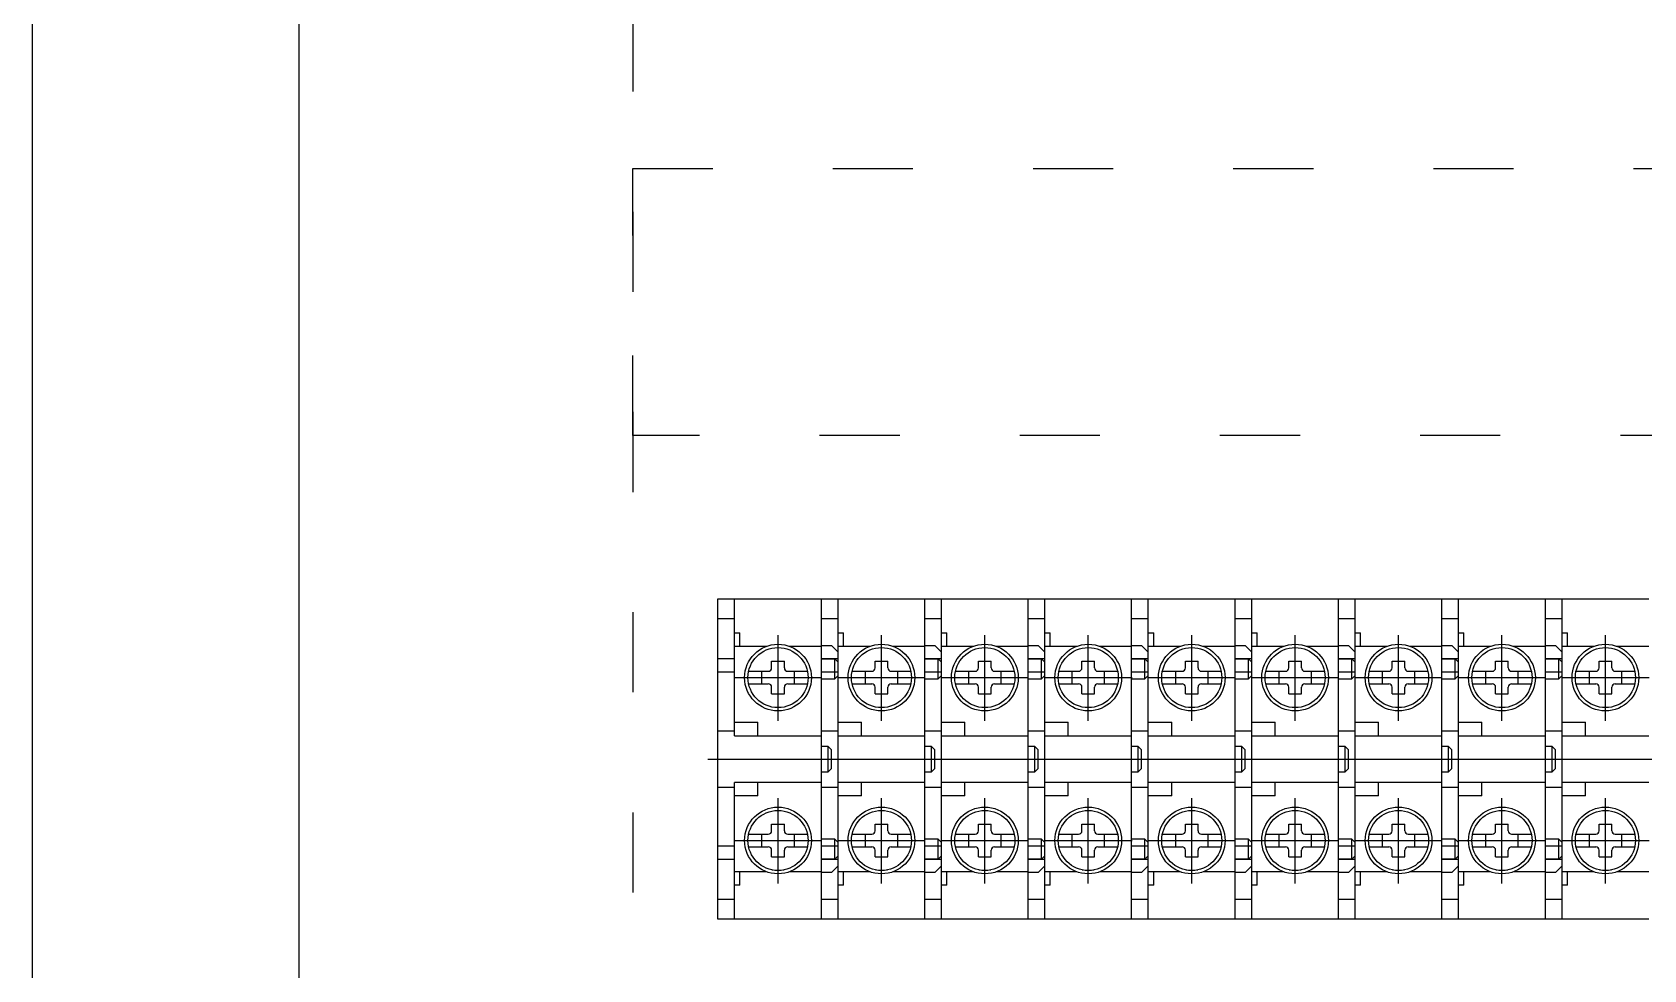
# Model space of a CAD drawing. Header units: millimetres. Extents: x 14879 to 38758, y -20740 to 1136.
# Drawn here: x 35722.1 to 35963.6, y -7524.4 to -7383.9 of the extents above; entities that cross this region are included whole.
import ezdxf

# ---------------------------------------------------------------- set-up
doc = ezdxf.new("R2010")
doc.units = ezdxf.units.MM
doc.linetypes.add('ACAD_ISO03W100', pattern=[30, 12, -18])
doc.linetypes.add('CENTER', pattern=[50.8, 31.75, -6.35, 6.35, -6.35])

msp = doc.modelspace()

# ---------------------------------------------------------------- linework, layer by layer
for p, q in [((35722.11, -5908.36), (35722.11, -7898.36)), ((35762.11, -7858.36), (35762.11, -5948.36))]:
    msp.add_line(p, q)
at = {"color": 3}
for p, q in [((35824.88, -7468.84), (35840.38, -7468.84)), ((35824.88, -7516.84), (35824.88, -7468.84)), ((35827.38, -7489.34), (35827.38, -7468.84)), ((35840.38, -7516.84), (35840.38, -7468.84)), ((35840.38, -7468.84), (35855.88, -7468.84)), ((35840.38, -7516.84), (35840.38, -7468.84)), ((35842.88, -7489.34), (35842.88, -7468.84)), ((35855.88, -7516.84), (35855.88, -7468.84)), ((35855.88, -7468.84), (35871.38, -7468.84)), ((35855.88, -7516.84), (35855.88, -7468.84)), ((35858.38, -7489.34), (35858.38, -7468.84)), ((35871.38, -7516.84), (35871.38, -7468.84)), ((35871.38, -7468.84), (35886.88, -7468.84)), ((35871.38, -7516.84), (35871.38, -7468.84)), ((35873.88, -7489.34), (35873.88, -7468.84)), ((35886.88, -7516.84), (35886.88, -7468.84)), ((35886.88, -7468.84), (35902.38, -7468.84)), ((35886.88, -7516.84), (35886.88, -7468.84)), ((35889.38, -7489.34), (35889.38, -7468.84)), ((35902.38, -7516.84), (35902.38, -7468.84)), ((35902.38, -7468.84), (35917.88, -7468.84)), ((35902.38, -7516.84), (35902.38, -7468.84)), ((35904.88, -7489.34), (35904.88, -7468.84)), ((35917.88, -7516.84), (35917.88, -7468.84)), ((35917.88, -7468.84), (35933.38, -7468.84)), ((35917.88, -7516.84), (35917.88, -7468.84)), ((35920.38, -7489.34), (35920.38, -7468.84)), ((35933.38, -7516.84), (35933.38, -7468.84)), ((35933.38, -7468.84), (35948.88, -7468.84)), ((35933.38, -7516.84), (35933.38, -7468.84)), ((35935.88, -7489.34), (35935.88, -7468.84)), ((35948.88, -7516.84), (35948.88, -7468.84)), ((35948.88, -7468.84), (35964.38, -7468.84)), ((35948.88, -7516.84), (35948.88, -7468.84)), ((35951.38, -7489.34), (35951.38, -7468.84)), ((35827.38, -7471.84), (35824.88, -7471.84)), ((35842.88, -7471.84), (35840.38, -7471.84)), ((35858.38, -7471.84), (35855.88, -7471.84)), ((35873.88, -7471.84), (35871.38, -7471.84)), ((35889.38, -7471.84), (35886.88, -7471.84)), ((35904.88, -7471.84), (35902.38, -7471.84)), ((35920.38, -7471.84), (35917.88, -7471.84)), ((35935.88, -7471.84), (35933.38, -7471.84)), ((35951.38, -7471.84), (35948.88, -7471.84)), ((35827.38, -7473.94), (35828.18, -7473.94)), ((35828.18, -7475.94), (35828.18, -7473.94)), ((35842.88, -7473.94), (35843.68, -7473.94)), ((35843.68, -7475.94), (35843.68, -7473.94)), ((35858.38, -7473.94), (35859.18, -7473.94)), ((35859.18, -7475.94), (35859.18, -7473.94)), ((35873.88, -7473.94), (35874.68, -7473.94)), ((35874.68, -7475.94), (35874.68, -7473.94)), ((35889.38, -7473.94), (35890.18, -7473.94)), ((35890.18, -7475.94), (35890.18, -7473.94)), ((35904.88, -7473.94), (35905.68, -7473.94)), ((35905.68, -7475.94), (35905.68, -7473.94)), ((35920.38, -7473.94), (35921.18, -7473.94)), ((35921.18, -7475.94), (35921.18, -7473.94)), ((35935.88, -7473.94), (35936.68, -7473.94)), ((35936.68, -7475.94), (35936.68, -7473.94)), ((35951.38, -7473.94), (35952.18, -7473.94)), ((35952.18, -7475.94), (35952.18, -7473.94)), ((35827.38, -7475.94), (35832.17, -7475.94)), ((35835.59, -7475.94), (35840.38, -7475.94)), ((35840.38, -7475.84), (35841.88, -7475.84)), ((35842.88, -7476.84), (35841.88, -7475.84)), ((35842.88, -7475.94), (35847.67, -7475.94)), ((35842.88, -7508.84), (35842.88, -7476.84)), ((35851.09, -7475.94), (35855.88, -7475.94)), ((35855.88, -7475.84), (35857.38, -7475.84)), ((35858.38, -7476.84), (35857.38, -7475.84)), ((35858.38, -7475.94), (35863.17, -7475.94)), ((35858.38, -7508.84), (35858.38, -7476.84)), ((35866.59, -7475.94), (35871.38, -7475.94)), ((35871.38, -7475.84), (35872.88, -7475.84)), ((35873.88, -7476.84), (35872.88, -7475.84)), ((35873.88, -7475.94), (35878.67, -7475.94)), ((35873.88, -7508.84), (35873.88, -7476.84)), ((35882.09, -7475.94), (35886.88, -7475.94)), ((35886.88, -7475.84), (35888.38, -7475.84)), ((35889.38, -7476.84), (35888.38, -7475.84)), ((35889.38, -7475.94), (35894.17, -7475.94)), ((35889.38, -7508.84), (35889.38, -7476.84)), ((35897.59, -7475.94), (35902.38, -7475.94)), ((35902.38, -7475.84), (35903.88, -7475.84)), ((35904.88, -7476.84), (35903.88, -7475.84)), ((35904.88, -7475.94), (35909.67, -7475.94)), ((35904.88, -7508.84), (35904.88, -7476.84)), ((35913.09, -7475.94), (35917.88, -7475.94)), ((35917.88, -7475.84), (35919.38, -7475.84)), ((35920.38, -7476.84), (35919.38, -7475.84)), ((35920.38, -7475.94), (35925.17, -7475.94)), ((35920.38, -7508.84), (35920.38, -7476.84)), ((35928.59, -7475.94), (35933.38, -7475.94)), ((35933.38, -7475.84), (35934.88, -7475.84)), ((35935.88, -7476.84), (35934.88, -7475.84)), ((35935.88, -7475.94), (35940.67, -7475.94)), ((35935.88, -7508.84), (35935.88, -7476.84)), ((35944.09, -7475.94), (35948.88, -7475.94)), ((35948.88, -7475.84), (35950.38, -7475.84)), ((35951.38, -7476.84), (35950.38, -7475.84)), ((35951.38, -7475.94), (35956.17, -7475.94)), ((35951.38, -7508.84), (35951.38, -7476.84)), ((35959.59, -7475.94), (35964.38, -7475.94)), ((35827.38, -7477.84), (35824.88, -7477.84)), ((35829.48, -7479.69), (35832.43, -7479.69)), ((35831.43, -7479.69), (35831.43, -7481.59)), ((35832.93, -7478.19), (35834.83, -7478.19)), ((35832.93, -7479.19), (35832.93, -7478.19)), ((35834.83, -7479.19), (35834.83, -7478.19)), ((35835.33, -7479.69), (35838.28, -7479.69)), ((35836.33, -7481.59), (35836.33, -7479.69)), ((35840.38, -7477.84), (35842.38, -7477.84)), ((35842.88, -7477.84), (35840.38, -7477.84)), ((35842.38, -7480.84), (35842.38, -7477.84)), ((35842.38, -7477.84), (35842.88, -7478.34)), ((35844.98, -7479.69), (35847.93, -7479.69)), ((35846.93, -7479.69), (35846.93, -7481.59)), ((35848.43, -7478.19), (35850.33, -7478.19)), ((35848.43, -7479.19), (35848.43, -7478.19)), ((35850.33, -7479.19), (35850.33, -7478.19)), ((35850.83, -7479.69), (35853.78, -7479.69)), ((35851.83, -7481.59), (35851.83, -7479.69)), ((35855.88, -7477.84), (35857.88, -7477.84)), ((35858.38, -7477.84), (35855.88, -7477.84)), ((35857.88, -7480.84), (35857.88, -7477.84)), ((35857.88, -7477.84), (35858.38, -7478.34)), ((35860.48, -7479.69), (35863.43, -7479.69)), ((35862.43, -7479.69), (35862.43, -7481.59)), ((35863.93, -7478.19), (35865.83, -7478.19)), ((35863.93, -7479.19), (35863.93, -7478.19)), ((35865.83, -7479.19), (35865.83, -7478.19)), ((35866.33, -7479.69), (35869.28, -7479.69)), ((35867.33, -7481.59), (35867.33, -7479.69)), ((35871.38, -7477.84), (35873.38, -7477.84)), ((35873.88, -7477.84), (35871.38, -7477.84)), ((35873.38, -7480.84), (35873.38, -7477.84)), ((35873.38, -7477.84), (35873.88, -7478.34)), ((35875.98, -7479.69), (35878.93, -7479.69)), ((35877.93, -7479.69), (35877.93, -7481.59)), ((35879.43, -7478.19), (35881.33, -7478.19)), ((35879.43, -7479.19), (35879.43, -7478.19)), ((35881.33, -7479.19), (35881.33, -7478.19)), ((35881.83, -7479.69), (35884.78, -7479.69)), ((35882.83, -7481.59), (35882.83, -7479.69)), ((35886.88, -7477.84), (35888.88, -7477.84)), ((35889.38, -7477.84), (35886.88, -7477.84)), ((35888.88, -7480.84), (35888.88, -7477.84)), ((35888.88, -7477.84), (35889.38, -7478.34)), ((35891.48, -7479.69), (35894.43, -7479.69)), ((35893.43, -7479.69), (35893.43, -7481.59)), ((35894.93, -7478.19), (35896.83, -7478.19)), ((35894.93, -7479.19), (35894.93, -7478.19)), ((35896.83, -7479.19), (35896.83, -7478.19)), ((35897.33, -7479.69), (35900.28, -7479.69)), ((35898.33, -7481.59), (35898.33, -7479.69)), ((35902.38, -7477.84), (35904.38, -7477.84)), ((35904.88, -7477.84), (35902.38, -7477.84)), ((35904.38, -7480.84), (35904.38, -7477.84)), ((35904.38, -7477.84), (35904.88, -7478.34)), ((35906.98, -7479.69), (35909.93, -7479.69)), ((35908.93, -7479.69), (35908.93, -7481.59)), ((35910.43, -7478.19), (35912.33, -7478.19)), ((35910.43, -7479.19), (35910.43, -7478.19)), ((35912.33, -7479.19), (35912.33, -7478.19)), ((35912.83, -7479.69), (35915.78, -7479.69)), ((35913.83, -7481.59), (35913.83, -7479.69)), ((35917.88, -7477.84), (35919.88, -7477.84)), ((35920.38, -7477.84), (35917.88, -7477.84)), ((35919.88, -7480.84), (35919.88, -7477.84)), ((35919.88, -7477.84), (35920.38, -7478.34)), ((35922.48, -7479.69), (35925.43, -7479.69)), ((35924.43, -7479.69), (35924.43, -7481.59)), ((35925.93, -7478.19), (35927.83, -7478.19)), ((35925.93, -7479.19), (35925.93, -7478.19)), ((35927.83, -7479.19), (35927.83, -7478.19)), ((35928.33, -7479.69), (35931.28, -7479.69)), ((35929.33, -7481.59), (35929.33, -7479.69)), ((35933.38, -7477.84), (35935.38, -7477.84)), ((35935.88, -7477.84), (35933.38, -7477.84)), ((35935.38, -7480.84), (35935.38, -7477.84)), ((35935.38, -7477.84), (35935.88, -7478.34)), ((35937.98, -7479.69), (35940.93, -7479.69)), ((35939.93, -7479.69), (35939.93, -7481.59)), ((35941.43, -7478.19), (35943.33, -7478.19)), ((35941.43, -7479.19), (35941.43, -7478.19)), ((35943.33, -7479.19), (35943.33, -7478.19)), ((35943.83, -7479.69), (35946.78, -7479.69)), ((35944.83, -7481.59), (35944.83, -7479.69)), ((35948.88, -7477.84), (35950.88, -7477.84)), ((35951.38, -7477.84), (35948.88, -7477.84)), ((35950.88, -7480.84), (35950.88, -7477.84)), ((35950.88, -7477.84), (35951.38, -7478.34)), ((35953.48, -7479.69), (35956.43, -7479.69)), ((35955.43, -7479.69), (35955.43, -7481.59)), ((35956.93, -7478.19), (35958.83, -7478.19)), ((35956.93, -7479.19), (35956.93, -7478.19)), ((35958.83, -7479.19), (35958.83, -7478.19)), ((35959.33, -7479.69), (35962.28, -7479.69)), ((35960.33, -7481.59), (35960.33, -7479.69)), ((35827.38, -7479.84), (35824.88, -7479.84)), ((35829.48, -7481.59), (35832.43, -7481.59)), ((35832.93, -7483.09), (35832.93, -7482.09)), ((35834.83, -7483.09), (35834.83, -7482.09)), ((35835.33, -7481.59), (35838.28, -7481.59)), ((35842.88, -7479.84), (35840.38, -7479.84)), ((35840.38, -7480.84), (35842.38, -7480.84)), ((35842.38, -7480.84), (35842.88, -7480.34)), ((35844.98, -7481.59), (35847.93, -7481.59)), ((35848.43, -7483.09), (35848.43, -7482.09)), ((35850.33, -7483.09), (35850.33, -7482.09)), ((35850.83, -7481.59), (35853.78, -7481.59)), ((35858.38, -7479.84), (35855.88, -7479.84)), ((35855.88, -7480.84), (35857.88, -7480.84)), ((35857.88, -7480.84), (35858.38, -7480.34)), ((35860.48, -7481.59), (35863.43, -7481.59)), ((35863.93, -7483.09), (35863.93, -7482.09)), ((35865.83, -7483.09), (35865.83, -7482.09)), ((35866.33, -7481.59), (35869.28, -7481.59)), ((35873.88, -7479.84), (35871.38, -7479.84)), ((35871.38, -7480.84), (35873.38, -7480.84)), ((35873.38, -7480.84), (35873.88, -7480.34)), ((35875.98, -7481.59), (35878.93, -7481.59)), ((35879.43, -7483.09), (35879.43, -7482.09)), ((35881.33, -7483.09), (35881.33, -7482.09)), ((35881.83, -7481.59), (35884.78, -7481.59)), ((35889.38, -7479.84), (35886.88, -7479.84)), ((35886.88, -7480.84), (35888.88, -7480.84)), ((35888.88, -7480.84), (35889.38, -7480.34)), ((35891.48, -7481.59), (35894.43, -7481.59)), ((35894.93, -7483.09), (35894.93, -7482.09)), ((35896.83, -7483.09), (35896.83, -7482.09)), ((35897.33, -7481.59), (35900.28, -7481.59)), ((35904.88, -7479.84), (35902.38, -7479.84)), ((35902.38, -7480.84), (35904.38, -7480.84)), ((35904.38, -7480.84), (35904.88, -7480.34)), ((35906.98, -7481.59), (35909.93, -7481.59)), ((35910.43, -7483.09), (35910.43, -7482.09)), ((35912.33, -7483.09), (35912.33, -7482.09)), ((35912.83, -7481.59), (35915.78, -7481.59)), ((35920.38, -7479.84), (35917.88, -7479.84)), ((35917.88, -7480.84), (35919.88, -7480.84)), ((35919.88, -7480.84), (35920.38, -7480.34)), ((35922.48, -7481.59), (35925.43, -7481.59)), ((35925.93, -7483.09), (35925.93, -7482.09)), ((35927.83, -7483.09), (35927.83, -7482.09)), ((35928.33, -7481.59), (35931.28, -7481.59)), ((35935.88, -7479.84), (35933.38, -7479.84)), ((35933.38, -7480.84), (35935.38, -7480.84)), ((35935.38, -7480.84), (35935.88, -7480.34)), ((35937.98, -7481.59), (35940.93, -7481.59)), ((35941.43, -7483.09), (35941.43, -7482.09)), ((35943.33, -7483.09), (35943.33, -7482.09)), ((35943.83, -7481.59), (35946.78, -7481.59)), ((35951.38, -7479.84), (35948.88, -7479.84)), ((35948.88, -7480.84), (35950.88, -7480.84)), ((35950.88, -7480.84), (35951.38, -7480.34)), ((35953.48, -7481.59), (35956.43, -7481.59)), ((35956.93, -7483.09), (35956.93, -7482.09)), ((35958.83, -7483.09), (35958.83, -7482.09)), ((35959.33, -7481.59), (35962.28, -7481.59)), ((35832.93, -7483.09), (35834.83, -7483.09)), ((35848.43, -7483.09), (35850.33, -7483.09)), ((35863.93, -7483.09), (35865.83, -7483.09)), ((35879.43, -7483.09), (35881.33, -7483.09)), ((35894.93, -7483.09), (35896.83, -7483.09)), ((35910.43, -7483.09), (35912.33, -7483.09)), ((35925.93, -7483.09), (35927.83, -7483.09)), ((35941.43, -7483.09), (35943.33, -7483.09)), ((35956.93, -7483.09), (35958.83, -7483.09)), ((35833.08, -7485.14), (35833.08, -7485.07)), ((35834.68, -7485.07), (35834.68, -7485.14)), ((35848.58, -7485.14), (35848.58, -7485.07)), ((35850.18, -7485.07), (35850.18, -7485.14)), ((35864.08, -7485.14), (35864.08, -7485.07)), ((35865.68, -7485.07), (35865.68, -7485.14)), ((35879.58, -7485.14), (35879.58, -7485.07)), ((35881.18, -7485.07), (35881.18, -7485.14)), ((35895.08, -7485.14), (35895.08, -7485.07)), ((35896.68, -7485.07), (35896.68, -7485.14)), ((35910.58, -7485.14), (35910.58, -7485.07)), ((35912.18, -7485.07), (35912.18, -7485.14)), ((35926.08, -7485.14), (35926.08, -7485.07)), ((35927.68, -7485.07), (35927.68, -7485.14)), ((35941.58, -7485.14), (35941.58, -7485.07)), ((35943.18, -7485.07), (35943.18, -7485.14)), ((35957.08, -7485.14), (35957.08, -7485.07)), ((35958.68, -7485.07), (35958.68, -7485.14)), ((35827.38, -7488.64), (35824.88, -7488.64)), ((35827.38, -7487.34), (35830.88, -7487.34)), ((35827.38, -7489.34), (35840.38, -7489.34)), ((35830.88, -7489.34), (35830.88, -7487.34)), ((35842.88, -7488.64), (35840.38, -7488.64)), ((35842.88, -7487.34), (35846.38, -7487.34)), ((35842.88, -7489.34), (35855.88, -7489.34)), ((35846.38, -7489.34), (35846.38, -7487.34)), ((35858.38, -7488.64), (35855.88, -7488.64)), ((35858.38, -7487.34), (35861.88, -7487.34)), ((35858.38, -7489.34), (35871.38, -7489.34)), ((35861.88, -7489.34), (35861.88, -7487.34)), ((35873.88, -7488.64), (35871.38, -7488.64)), ((35873.88, -7487.34), (35877.38, -7487.34)), ((35873.88, -7489.34), (35886.88, -7489.34)), ((35877.38, -7489.34), (35877.38, -7487.34)), ((35889.38, -7488.64), (35886.88, -7488.64)), ((35889.38, -7487.34), (35892.88, -7487.34)), ((35889.38, -7489.34), (35902.38, -7489.34)), ((35892.88, -7489.34), (35892.88, -7487.34)), ((35904.88, -7488.64), (35902.38, -7488.64)), ((35904.88, -7487.34), (35908.38, -7487.34)), ((35904.88, -7489.34), (35917.88, -7489.34)), ((35908.38, -7489.34), (35908.38, -7487.34)), ((35920.38, -7488.64), (35917.88, -7488.64)), ((35920.38, -7487.34), (35923.88, -7487.34)), ((35920.38, -7489.34), (35933.38, -7489.34)), ((35923.88, -7489.34), (35923.88, -7487.34)), ((35935.88, -7488.64), (35933.38, -7488.64)), ((35935.88, -7487.34), (35939.38, -7487.34)), ((35935.88, -7489.34), (35948.88, -7489.34)), ((35939.38, -7489.34), (35939.38, -7487.34)), ((35951.38, -7488.64), (35948.88, -7488.64)), ((35951.38, -7487.34), (35954.88, -7487.34)), ((35951.38, -7489.34), (35964.38, -7489.34)), ((35954.88, -7489.34), (35954.88, -7487.34)), ((35841.38, -7490.94), (35840.38, -7490.94)), ((35841.38, -7494.74), (35841.38, -7490.94)), ((35841.38, -7490.94), (35841.88, -7491.44)), ((35841.88, -7494.24), (35841.88, -7491.44)), ((35856.88, -7490.94), (35855.88, -7490.94)), ((35856.88, -7494.74), (35856.88, -7490.94)), ((35856.88, -7490.94), (35857.38, -7491.44)), ((35857.38, -7494.24), (35857.38, -7491.44)), ((35872.38, -7490.94), (35871.38, -7490.94)), ((35872.38, -7494.74), (35872.38, -7490.94)), ((35872.38, -7490.94), (35872.88, -7491.44)), ((35872.88, -7494.24), (35872.88, -7491.44)), ((35887.88, -7490.94), (35886.88, -7490.94)), ((35887.88, -7494.74), (35887.88, -7490.94)), ((35887.88, -7490.94), (35888.38, -7491.44)), ((35888.38, -7494.24), (35888.38, -7491.44)), ((35903.38, -7490.94), (35902.38, -7490.94)), ((35903.38, -7494.74), (35903.38, -7490.94)), ((35903.38, -7490.94), (35903.88, -7491.44)), ((35903.88, -7494.24), (35903.88, -7491.44)), ((35918.88, -7490.94), (35917.88, -7490.94)), ((35918.88, -7494.74), (35918.88, -7490.94)), ((35918.88, -7490.94), (35919.38, -7491.44)), ((35919.38, -7494.24), (35919.38, -7491.44)), ((35934.38, -7490.94), (35933.38, -7490.94)), ((35934.38, -7494.74), (35934.38, -7490.94)), ((35934.38, -7490.94), (35934.88, -7491.44)), ((35934.88, -7494.24), (35934.88, -7491.44)), ((35949.88, -7490.94), (35948.88, -7490.94)), ((35949.88, -7494.74), (35949.88, -7490.94)), ((35949.88, -7490.94), (35950.38, -7491.44)), ((35950.38, -7494.24), (35950.38, -7491.44)), ((35841.88, -7494.24), (35841.38, -7494.74)), ((35857.38, -7494.24), (35856.88, -7494.74)), ((35872.88, -7494.24), (35872.38, -7494.74)), ((35888.38, -7494.24), (35887.88, -7494.74)), ((35903.88, -7494.24), (35903.38, -7494.74)), ((35919.38, -7494.24), (35918.88, -7494.74)), ((35934.88, -7494.24), (35934.38, -7494.74)), ((35950.38, -7494.24), (35949.88, -7494.74)), ((35840.38, -7496.34), (35827.38, -7496.34)), ((35827.38, -7516.84), (35827.38, -7496.34)), ((35830.88, -7498.34), (35830.88, -7496.34)), ((35840.38, -7494.74), (35841.38, -7494.74)), ((35855.88, -7496.34), (35842.88, -7496.34)), ((35842.88, -7516.84), (35842.88, -7496.34)), ((35846.38, -7498.34), (35846.38, -7496.34)), ((35855.88, -7494.74), (35856.88, -7494.74)), ((35871.38, -7496.34), (35858.38, -7496.34)), ((35858.38, -7516.84), (35858.38, -7496.34)), ((35861.88, -7498.34), (35861.88, -7496.34)), ((35871.38, -7494.74), (35872.38, -7494.74)), ((35886.88, -7496.34), (35873.88, -7496.34)), ((35873.88, -7516.84), (35873.88, -7496.34)), ((35877.38, -7498.34), (35877.38, -7496.34)), ((35886.88, -7494.74), (35887.88, -7494.74)), ((35902.38, -7496.34), (35889.38, -7496.34)), ((35889.38, -7516.84), (35889.38, -7496.34)), ((35892.88, -7498.34), (35892.88, -7496.34)), ((35902.38, -7494.74), (35903.38, -7494.74)), ((35917.88, -7496.34), (35904.88, -7496.34)), ((35904.88, -7516.84), (35904.88, -7496.34)), ((35908.38, -7498.34), (35908.38, -7496.34)), ((35917.88, -7494.74), (35918.88, -7494.74)), ((35933.38, -7496.34), (35920.38, -7496.34)), ((35920.38, -7516.84), (35920.38, -7496.34)), ((35923.88, -7498.34), (35923.88, -7496.34)), ((35933.38, -7494.74), (35934.38, -7494.74)), ((35948.88, -7496.34), (35935.88, -7496.34)), ((35935.88, -7516.84), (35935.88, -7496.34)), ((35939.38, -7498.34), (35939.38, -7496.34)), ((35948.88, -7494.74), (35949.88, -7494.74)), ((35964.38, -7496.34), (35951.38, -7496.34)), ((35951.38, -7516.84), (35951.38, -7496.34)), ((35954.88, -7498.34), (35954.88, -7496.34)), ((35824.88, -7497.04), (35827.38, -7497.04)), ((35830.88, -7498.34), (35827.38, -7498.34)), ((35840.38, -7497.04), (35842.88, -7497.04)), ((35846.38, -7498.34), (35842.88, -7498.34)), ((35855.88, -7497.04), (35858.38, -7497.04)), ((35861.88, -7498.34), (35858.38, -7498.34)), ((35871.38, -7497.04), (35873.88, -7497.04)), ((35877.38, -7498.34), (35873.88, -7498.34)), ((35886.88, -7497.04), (35889.38, -7497.04)), ((35892.88, -7498.34), (35889.38, -7498.34)), ((35902.38, -7497.04), (35904.88, -7497.04)), ((35908.38, -7498.34), (35904.88, -7498.34)), ((35917.88, -7497.04), (35920.38, -7497.04)), ((35923.88, -7498.34), (35920.38, -7498.34)), ((35933.38, -7497.04), (35935.88, -7497.04)), ((35939.38, -7498.34), (35935.88, -7498.34)), ((35948.88, -7497.04), (35951.38, -7497.04)), ((35954.88, -7498.34), (35951.38, -7498.34)), ((35832.93, -7502.59), (35834.83, -7502.59)), ((35832.93, -7503.59), (35832.93, -7502.59)), ((35834.83, -7503.59), (35834.83, -7502.59)), ((35848.43, -7502.59), (35850.33, -7502.59)), ((35848.43, -7503.59), (35848.43, -7502.59)), ((35850.33, -7503.59), (35850.33, -7502.59)), ((35863.93, -7502.59), (35865.83, -7502.59)), ((35863.93, -7503.59), (35863.93, -7502.59)), ((35865.83, -7503.59), (35865.83, -7502.59)), ((35879.43, -7502.59), (35881.33, -7502.59)), ((35879.43, -7503.59), (35879.43, -7502.59)), ((35881.33, -7503.59), (35881.33, -7502.59)), ((35894.93, -7502.59), (35896.83, -7502.59)), ((35894.93, -7503.59), (35894.93, -7502.59)), ((35896.83, -7503.59), (35896.83, -7502.59)), ((35910.43, -7502.59), (35912.33, -7502.59)), ((35910.43, -7503.59), (35910.43, -7502.59)), ((35912.33, -7503.59), (35912.33, -7502.59)), ((35925.93, -7502.59), (35927.83, -7502.59)), ((35925.93, -7503.59), (35925.93, -7502.59)), ((35927.83, -7503.59), (35927.83, -7502.59)), ((35941.43, -7502.59), (35943.33, -7502.59)), ((35941.43, -7503.59), (35941.43, -7502.59)), ((35943.33, -7503.59), (35943.33, -7502.59)), ((35956.93, -7502.59), (35958.83, -7502.59)), ((35956.93, -7503.59), (35956.93, -7502.59)), ((35958.83, -7503.59), (35958.83, -7502.59)), ((35824.88, -7505.84), (35827.38, -7505.84)), ((35829.48, -7504.09), (35832.43, -7504.09)), ((35829.48, -7505.99), (35832.43, -7505.99)), ((35831.43, -7504.09), (35831.43, -7505.99)), ((35835.33, -7504.09), (35838.28, -7504.09)), ((35835.33, -7505.99), (35838.28, -7505.99)), ((35836.33, -7505.99), (35836.33, -7504.09)), ((35842.38, -7504.84), (35840.38, -7504.84)), ((35840.38, -7505.84), (35842.88, -7505.84)), ((35842.38, -7507.84), (35842.38, -7504.84)), ((35842.88, -7505.34), (35842.38, -7504.84)), ((35844.98, -7504.09), (35847.93, -7504.09)), ((35844.98, -7505.99), (35847.93, -7505.99)), ((35846.93, -7504.09), (35846.93, -7505.99)), ((35850.83, -7504.09), (35853.78, -7504.09)), ((35850.83, -7505.99), (35853.78, -7505.99)), ((35851.83, -7505.99), (35851.83, -7504.09)), ((35857.88, -7504.84), (35855.88, -7504.84)), ((35855.88, -7505.84), (35858.38, -7505.84)), ((35857.88, -7507.84), (35857.88, -7504.84)), ((35858.38, -7505.34), (35857.88, -7504.84)), ((35860.48, -7504.09), (35863.43, -7504.09)), ((35860.48, -7505.99), (35863.43, -7505.99)), ((35862.43, -7504.09), (35862.43, -7505.99)), ((35866.33, -7504.09), (35869.28, -7504.09)), ((35866.33, -7505.99), (35869.28, -7505.99)), ((35867.33, -7505.99), (35867.33, -7504.09)), ((35873.38, -7504.84), (35871.38, -7504.84)), ((35871.38, -7505.84), (35873.88, -7505.84)), ((35873.38, -7507.84), (35873.38, -7504.84)), ((35873.88, -7505.34), (35873.38, -7504.84)), ((35875.98, -7504.09), (35878.93, -7504.09)), ((35875.98, -7505.99), (35878.93, -7505.99)), ((35877.93, -7504.09), (35877.93, -7505.99)), ((35881.83, -7504.09), (35884.78, -7504.09)), ((35881.83, -7505.99), (35884.78, -7505.99)), ((35882.83, -7505.99), (35882.83, -7504.09)), ((35888.88, -7504.84), (35886.88, -7504.84)), ((35886.88, -7505.84), (35889.38, -7505.84)), ((35888.88, -7507.84), (35888.88, -7504.84)), ((35889.38, -7505.34), (35888.88, -7504.84)), ((35891.48, -7504.09), (35894.43, -7504.09)), ((35891.48, -7505.99), (35894.43, -7505.99)), ((35893.43, -7504.09), (35893.43, -7505.99)), ((35897.33, -7504.09), (35900.28, -7504.09)), ((35897.33, -7505.99), (35900.28, -7505.99)), ((35898.33, -7505.99), (35898.33, -7504.09)), ((35904.38, -7504.84), (35902.38, -7504.84)), ((35902.38, -7505.84), (35904.88, -7505.84)), ((35904.38, -7507.84), (35904.38, -7504.84)), ((35904.88, -7505.34), (35904.38, -7504.84)), ((35906.98, -7504.09), (35909.93, -7504.09)), ((35906.98, -7505.99), (35909.93, -7505.99)), ((35908.93, -7504.09), (35908.93, -7505.99)), ((35912.83, -7504.09), (35915.78, -7504.09)), ((35912.83, -7505.99), (35915.78, -7505.99)), ((35913.83, -7505.99), (35913.83, -7504.09)), ((35919.88, -7504.84), (35917.88, -7504.84)), ((35917.88, -7505.84), (35920.38, -7505.84)), ((35919.88, -7507.84), (35919.88, -7504.84)), ((35920.38, -7505.34), (35919.88, -7504.84)), ((35922.48, -7504.09), (35925.43, -7504.09)), ((35922.48, -7505.99), (35925.43, -7505.99)), ((35924.43, -7504.09), (35924.43, -7505.99)), ((35928.33, -7504.09), (35931.28, -7504.09)), ((35928.33, -7505.99), (35931.28, -7505.99)), ((35929.33, -7505.99), (35929.33, -7504.09)), ((35935.38, -7504.84), (35933.38, -7504.84)), ((35933.38, -7505.84), (35935.88, -7505.84)), ((35935.38, -7507.84), (35935.38, -7504.84)), ((35935.88, -7505.34), (35935.38, -7504.84)), ((35937.98, -7504.09), (35940.93, -7504.09)), ((35937.98, -7505.99), (35940.93, -7505.99)), ((35939.93, -7504.09), (35939.93, -7505.99)), ((35943.83, -7504.09), (35946.78, -7504.09)), ((35943.83, -7505.99), (35946.78, -7505.99)), ((35944.83, -7505.99), (35944.83, -7504.09)), ((35950.88, -7504.84), (35948.88, -7504.84)), ((35948.88, -7505.84), (35951.38, -7505.84)), ((35950.88, -7507.84), (35950.88, -7504.84)), ((35951.38, -7505.34), (35950.88, -7504.84)), ((35953.48, -7504.09), (35956.43, -7504.09)), ((35953.48, -7505.99), (35956.43, -7505.99)), ((35955.43, -7504.09), (35955.43, -7505.99)), ((35959.33, -7504.09), (35962.28, -7504.09)), ((35959.33, -7505.99), (35962.28, -7505.99)), ((35960.33, -7505.99), (35960.33, -7504.09)), ((35824.88, -7507.84), (35827.38, -7507.84)), ((35832.93, -7507.49), (35832.93, -7506.49)), ((35832.93, -7507.49), (35834.83, -7507.49)), ((35834.83, -7507.49), (35834.83, -7506.49)), ((35842.38, -7507.84), (35840.38, -7507.84)), ((35840.38, -7507.84), (35842.88, -7507.84)), ((35842.88, -7507.34), (35842.38, -7507.84)), ((35848.43, -7507.49), (35848.43, -7506.49)), ((35848.43, -7507.49), (35850.33, -7507.49)), ((35850.33, -7507.49), (35850.33, -7506.49)), ((35857.88, -7507.84), (35855.88, -7507.84)), ((35855.88, -7507.84), (35858.38, -7507.84)), ((35858.38, -7507.34), (35857.88, -7507.84)), ((35863.93, -7507.49), (35863.93, -7506.49)), ((35863.93, -7507.49), (35865.83, -7507.49)), ((35865.83, -7507.49), (35865.83, -7506.49)), ((35873.38, -7507.84), (35871.38, -7507.84)), ((35871.38, -7507.84), (35873.88, -7507.84)), ((35873.88, -7507.34), (35873.38, -7507.84)), ((35879.43, -7507.49), (35879.43, -7506.49)), ((35879.43, -7507.49), (35881.33, -7507.49)), ((35881.33, -7507.49), (35881.33, -7506.49)), ((35888.88, -7507.84), (35886.88, -7507.84)), ((35886.88, -7507.84), (35889.38, -7507.84)), ((35889.38, -7507.34), (35888.88, -7507.84)), ((35894.93, -7507.49), (35894.93, -7506.49)), ((35894.93, -7507.49), (35896.83, -7507.49)), ((35896.83, -7507.49), (35896.83, -7506.49)), ((35904.38, -7507.84), (35902.38, -7507.84)), ((35902.38, -7507.84), (35904.88, -7507.84)), ((35904.88, -7507.34), (35904.38, -7507.84)), ((35910.43, -7507.49), (35910.43, -7506.49)), ((35910.43, -7507.49), (35912.33, -7507.49)), ((35912.33, -7507.49), (35912.33, -7506.49)), ((35919.88, -7507.84), (35917.88, -7507.84)), ((35917.88, -7507.84), (35920.38, -7507.84)), ((35920.38, -7507.34), (35919.88, -7507.84)), ((35925.93, -7507.49), (35925.93, -7506.49)), ((35925.93, -7507.49), (35927.83, -7507.49)), ((35927.83, -7507.49), (35927.83, -7506.49)), ((35935.38, -7507.84), (35933.38, -7507.84)), ((35933.38, -7507.84), (35935.88, -7507.84)), ((35935.88, -7507.34), (35935.38, -7507.84)), ((35941.43, -7507.49), (35941.43, -7506.49)), ((35941.43, -7507.49), (35943.33, -7507.49)), ((35943.33, -7507.49), (35943.33, -7506.49)), ((35950.88, -7507.84), (35948.88, -7507.84)), ((35948.88, -7507.84), (35951.38, -7507.84)), ((35951.38, -7507.34), (35950.88, -7507.84)), ((35956.93, -7507.49), (35956.93, -7506.49)), ((35956.93, -7507.49), (35958.83, -7507.49)), ((35958.83, -7507.49), (35958.83, -7506.49)), ((35832.17, -7509.74), (35827.38, -7509.74)), ((35828.18, -7511.74), (35828.18, -7509.74)), ((35833.08, -7509.54), (35833.08, -7509.47)), ((35834.68, -7509.47), (35834.68, -7509.54)), ((35840.38, -7509.74), (35835.59, -7509.74)), ((35841.88, -7509.84), (35840.38, -7509.84)), ((35841.88, -7509.84), (35842.88, -7508.84)), ((35847.67, -7509.74), (35842.88, -7509.74)), ((35843.68, -7511.74), (35843.68, -7509.74)), ((35848.58, -7509.54), (35848.58, -7509.47)), ((35850.18, -7509.47), (35850.18, -7509.54)), ((35855.88, -7509.74), (35851.09, -7509.74)), ((35857.38, -7509.84), (35855.88, -7509.84)), ((35857.38, -7509.84), (35858.38, -7508.84)), ((35863.17, -7509.74), (35858.38, -7509.74)), ((35859.18, -7511.74), (35859.18, -7509.74)), ((35864.08, -7509.54), (35864.08, -7509.47)), ((35865.68, -7509.47), (35865.68, -7509.54)), ((35871.38, -7509.74), (35866.59, -7509.74)), ((35872.88, -7509.84), (35871.38, -7509.84)), ((35872.88, -7509.84), (35873.88, -7508.84)), ((35878.67, -7509.74), (35873.88, -7509.74)), ((35874.68, -7511.74), (35874.68, -7509.74)), ((35879.58, -7509.54), (35879.58, -7509.47)), ((35881.18, -7509.47), (35881.18, -7509.54)), ((35886.88, -7509.74), (35882.09, -7509.74)), ((35888.38, -7509.84), (35886.88, -7509.84)), ((35888.38, -7509.84), (35889.38, -7508.84)), ((35894.17, -7509.74), (35889.38, -7509.74)), ((35890.18, -7511.74), (35890.18, -7509.74)), ((35895.08, -7509.54), (35895.08, -7509.47)), ((35896.68, -7509.47), (35896.68, -7509.54)), ((35902.38, -7509.74), (35897.59, -7509.74)), ((35903.88, -7509.84), (35902.38, -7509.84)), ((35903.88, -7509.84), (35904.88, -7508.84)), ((35909.67, -7509.74), (35904.88, -7509.74)), ((35905.68, -7511.74), (35905.68, -7509.74)), ((35910.58, -7509.54), (35910.58, -7509.47)), ((35912.18, -7509.47), (35912.18, -7509.54)), ((35917.88, -7509.74), (35913.09, -7509.74)), ((35919.38, -7509.84), (35917.88, -7509.84)), ((35919.38, -7509.84), (35920.38, -7508.84)), ((35925.17, -7509.74), (35920.38, -7509.74)), ((35921.18, -7511.74), (35921.18, -7509.74)), ((35926.08, -7509.54), (35926.08, -7509.47)), ((35927.68, -7509.47), (35927.68, -7509.54)), ((35933.38, -7509.74), (35928.59, -7509.74)), ((35934.88, -7509.84), (35933.38, -7509.84)), ((35934.88, -7509.84), (35935.88, -7508.84)), ((35940.67, -7509.74), (35935.88, -7509.74)), ((35936.68, -7511.74), (35936.68, -7509.74)), ((35941.58, -7509.54), (35941.58, -7509.47)), ((35943.18, -7509.47), (35943.18, -7509.54)), ((35948.88, -7509.74), (35944.09, -7509.74)), ((35950.38, -7509.84), (35948.88, -7509.84)), ((35950.38, -7509.84), (35951.38, -7508.84)), ((35956.17, -7509.74), (35951.38, -7509.74)), ((35952.18, -7511.74), (35952.18, -7509.74)), ((35957.08, -7509.54), (35957.08, -7509.47)), ((35958.68, -7509.47), (35958.68, -7509.54)), ((35964.38, -7509.74), (35959.59, -7509.74)), ((35828.18, -7511.74), (35827.38, -7511.74)), ((35843.68, -7511.74), (35842.88, -7511.74)), ((35859.18, -7511.74), (35858.38, -7511.74)), ((35874.68, -7511.74), (35873.88, -7511.74)), ((35890.18, -7511.74), (35889.38, -7511.74)), ((35905.68, -7511.74), (35904.88, -7511.74)), ((35921.18, -7511.74), (35920.38, -7511.74)), ((35936.68, -7511.74), (35935.88, -7511.74)), ((35952.18, -7511.74), (35951.38, -7511.74)), ((35824.88, -7513.84), (35827.38, -7513.84)), ((35840.38, -7513.84), (35842.88, -7513.84)), ((35855.88, -7513.84), (35858.38, -7513.84)), ((35871.38, -7513.84), (35873.88, -7513.84)), ((35886.88, -7513.84), (35889.38, -7513.84)), ((35902.38, -7513.84), (35904.88, -7513.84)), ((35917.88, -7513.84), (35920.38, -7513.84)), ((35933.38, -7513.84), (35935.88, -7513.84)), ((35948.88, -7513.84), (35951.38, -7513.84)), ((35840.38, -7516.84), (35824.88, -7516.84)), ((35855.88, -7516.84), (35840.38, -7516.84)), ((35871.38, -7516.84), (35855.88, -7516.84)), ((35886.88, -7516.84), (35871.38, -7516.84)), ((35902.38, -7516.84), (35886.88, -7516.84)), ((35917.88, -7516.84), (35902.38, -7516.84)), ((35933.38, -7516.84), (35917.88, -7516.84)), ((35948.88, -7516.84), (35933.38, -7516.84)), ((35964.38, -7516.84), (35948.88, -7516.84))]:
    msp.add_line(p, q, dxfattribs=at)
at = {"color": 3, "linetype": 'CENTER'}
for p, q in [((35833.88, -7487.11), (35833.88, -7474.29)), ((35849.38, -7487.11), (35849.38, -7474.29)), ((35864.88, -7487.11), (35864.88, -7474.29)), ((35880.38, -7487.11), (35880.38, -7474.29)), ((35895.88, -7487.11), (35895.88, -7474.29)), ((35911.38, -7487.11), (35911.38, -7474.29)), ((35926.88, -7487.11), (35926.88, -7474.29)), ((35942.38, -7487.11), (35942.38, -7474.29)), ((35957.88, -7487.11), (35957.88, -7474.29)), ((35827.43, -7480.64), (35840.44, -7480.64)), ((35842.93, -7480.64), (35855.94, -7480.64)), ((35858.43, -7480.64), (35871.44, -7480.64)), ((35873.93, -7480.64), (35886.94, -7480.64)), ((35889.43, -7480.64), (35902.44, -7480.64)), ((35904.93, -7480.64), (35917.94, -7480.64)), ((35920.43, -7480.64), (35933.44, -7480.64)), ((35935.93, -7480.64), (35948.94, -7480.64)), ((35951.43, -7480.64), (35964.44, -7480.64)), ((35823.34, -7492.84), (35843.65, -7492.84)), ((35838.84, -7492.84), (35859.15, -7492.84)), ((35854.34, -7492.84), (35874.65, -7492.84)), ((35869.84, -7492.84), (35890.15, -7492.84)), ((35885.34, -7492.84), (35905.65, -7492.84)), ((35900.84, -7492.84), (35921.15, -7492.84)), ((35916.34, -7492.84), (35936.65, -7492.84)), ((35931.84, -7492.84), (35952.15, -7492.84)), ((35947.34, -7492.84), (35967.65, -7492.84)), ((35962.84, -7492.84), (35983.15, -7492.84)), ((35833.88, -7511.51), (35833.88, -7498.69)), ((35849.38, -7511.51), (35849.38, -7498.69)), ((35864.88, -7511.51), (35864.88, -7498.69)), ((35880.38, -7511.51), (35880.38, -7498.69)), ((35895.88, -7511.51), (35895.88, -7498.69)), ((35911.38, -7511.51), (35911.38, -7498.69)), ((35926.88, -7511.51), (35926.88, -7498.69)), ((35942.38, -7511.51), (35942.38, -7498.69)), ((35957.88, -7511.51), (35957.88, -7498.69)), ((35827.43, -7505.04), (35840.44, -7505.04)), ((35842.93, -7505.04), (35855.94, -7505.04)), ((35858.43, -7505.04), (35871.44, -7505.04)), ((35873.93, -7505.04), (35886.94, -7505.04)), ((35889.43, -7505.04), (35902.44, -7505.04)), ((35904.93, -7505.04), (35917.94, -7505.04)), ((35920.43, -7505.04), (35933.44, -7505.04)), ((35935.93, -7505.04), (35948.94, -7505.04)), ((35951.43, -7505.04), (35964.44, -7505.04))]:
    msp.add_line(p, q, dxfattribs=at)
at = {"color": 1, "linetype": 'ACAD_ISO03W100'}
for points in [[(35762.11, -6510.84), (35812.11, -6510.84), (35812.11, -7776.75), (35762.11, -7776.75)], [(35812.11, -7444.38), (35812.11, -7404.38), (36422.12, -7404.38), (36422.12, -7444.38)]]:
    msp.add_lwpolyline(points, close=True, dxfattribs=at)
at = {"color": 3}
for centre, radius in [((35833.88, -7480.64), 5), ((35833.88, -7480.64), 4.5), ((35849.38, -7480.64), 5), ((35849.38, -7480.64), 4.5), ((35864.88, -7480.64), 5), ((35864.88, -7480.64), 4.5), ((35880.38, -7480.64), 5), ((35880.38, -7480.64), 4.5), ((35895.88, -7480.64), 5), ((35895.88, -7480.64), 4.5), ((35911.38, -7480.64), 5), ((35911.38, -7480.64), 4.5), ((35926.88, -7480.64), 5), ((35926.88, -7480.64), 4.5), ((35942.38, -7480.64), 5), ((35942.38, -7480.64), 4.5), ((35957.88, -7480.64), 5), ((35957.88, -7480.64), 4.5), ((35833.88, -7505.04), 5), ((35833.88, -7505.04), 4.5), ((35849.38, -7505.04), 5), ((35849.38, -7505.04), 4.5), ((35864.88, -7505.04), 5), ((35864.88, -7505.04), 4.5), ((35880.38, -7505.04), 5), ((35880.38, -7505.04), 4.5), ((35895.88, -7505.04), 5), ((35895.88, -7505.04), 4.5), ((35911.38, -7505.04), 5), ((35911.38, -7505.04), 4.5), ((35926.88, -7505.04), 5), ((35926.88, -7505.04), 4.5), ((35942.38, -7505.04), 5), ((35942.38, -7505.04), 4.5), ((35957.88, -7505.04), 5), ((35957.88, -7505.04), 4.5)]:
    msp.add_circle(centre, radius, dxfattribs=at)
for centre, start, end in [((35832.43, -7479.19), 270, 0), ((35835.33, -7479.19), 180, 270), ((35847.93, -7479.19), 270, 0), ((35850.83, -7479.19), 180, 270), ((35863.43, -7479.19), 270, 0), ((35866.33, -7479.19), 180, 270), ((35878.93, -7479.19), 270, 0), ((35881.83, -7479.19), 180, 270), ((35894.43, -7479.19), 270, 0), ((35897.33, -7479.19), 180, 270), ((35909.93, -7479.19), 270, 0), ((35912.83, -7479.19), 180, 270), ((35925.43, -7479.19), 270, 0), ((35928.33, -7479.19), 180, 270), ((35940.93, -7479.19), 270, 0), ((35943.83, -7479.19), 180, 270), ((35956.43, -7479.19), 270, 0), ((35959.33, -7479.19), 180, 270), ((35832.43, -7482.09), 0, 90), ((35835.33, -7482.09), 90, 180), ((35847.93, -7482.09), 0, 90), ((35850.83, -7482.09), 90, 180), ((35863.43, -7482.09), 0, 90), ((35866.33, -7482.09), 90, 180), ((35878.93, -7482.09), 0, 90), ((35881.83, -7482.09), 90, 180), ((35894.43, -7482.09), 0, 90), ((35897.33, -7482.09), 90, 180), ((35909.93, -7482.09), 0, 90), ((35912.83, -7482.09), 90, 180), ((35925.43, -7482.09), 0, 90), ((35928.33, -7482.09), 90, 180), ((35940.93, -7482.09), 0, 90), ((35943.83, -7482.09), 90, 180), ((35956.43, -7482.09), 0, 90), ((35959.33, -7482.09), 90, 180), ((35832.43, -7503.59), 270, 0), ((35835.33, -7503.59), 180, 270), ((35847.93, -7503.59), 270, 0), ((35850.83, -7503.59), 180, 270), ((35863.43, -7503.59), 270, 0), ((35866.33, -7503.59), 180, 270), ((35878.93, -7503.59), 270, 0), ((35881.83, -7503.59), 180, 270), ((35894.43, -7503.59), 270, 0), ((35897.33, -7503.59), 180, 270), ((35909.93, -7503.59), 270, 0), ((35912.83, -7503.59), 180, 270), ((35925.43, -7503.59), 270, 0), ((35928.33, -7503.59), 180, 270), ((35940.93, -7503.59), 270, 0), ((35943.83, -7503.59), 180, 270), ((35956.43, -7503.59), 270, 0), ((35959.33, -7503.59), 180, 270), ((35832.43, -7506.49), 0, 90), ((35835.33, -7506.49), 90, 180), ((35847.93, -7506.49), 0, 90), ((35850.83, -7506.49), 90, 180), ((35863.43, -7506.49), 0, 90), ((35866.33, -7506.49), 90, 180), ((35878.93, -7506.49), 0, 90), ((35881.83, -7506.49), 90, 180), ((35894.43, -7506.49), 0, 90), ((35897.33, -7506.49), 90, 180), ((35909.93, -7506.49), 0, 90), ((35912.83, -7506.49), 90, 180), ((35925.43, -7506.49), 0, 90), ((35928.33, -7506.49), 90, 180), ((35940.93, -7506.49), 0, 90), ((35943.83, -7506.49), 90, 180), ((35956.43, -7506.49), 0, 90), ((35959.33, -7506.49), 90, 180)]:
    msp.add_arc(centre, 0.5, start, end, dxfattribs=at)

doc.saveas('drawing.dxf')
